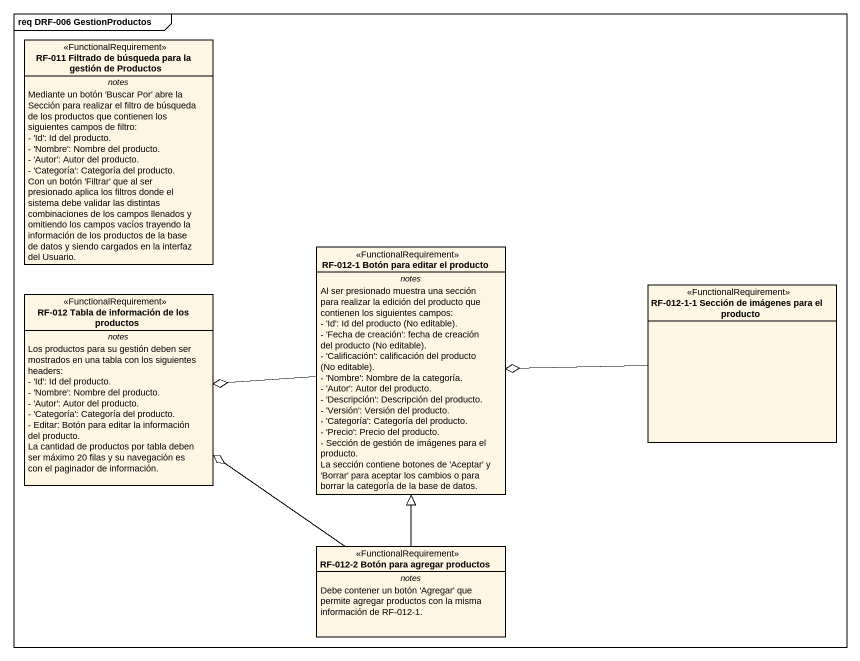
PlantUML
@startuml
mainframe req DRF-006 GestionProductos
hide circle
hide empty members
skinparam classAttributeIconSize 0
class "RF-011 Filtrado de búsqueda para la gestión de Productos" as RF_011_Filtrado_de_búsqueda <<FunctionalRequirement>> {
  -- notes --
  Mediante un botón 'Buscar Por' abre la Sección para realizar el filtro de búsqueda de los productos que contienen los siguientes campos de filtro:
  - 'Id': Id del producto.
  - 'Nombre': Nombre del producto.
  - 'Autor': Autor del producto.
  - 'Categoría': Categoría del producto.
  Con un botón 'Filtrar' que al ser presionado aplica los filtros donde el sistema debe validar las distintas combinaciones de los campos llenados y omitiendo los campos vacíos trayendo la información de los productos de la base de datos y siendo cargados en la interfaz del Usuario.
}
class "RF-012-1 Botón para editar el producto" as RF_012_1_Botón_para_editar <<FunctionalRequirement>> {
  -- notes --
  Al ser presionado muestra una sección para realizar la edición del producto que contienen los siguientes campos:
  {field} - 'Id': Id del producto (No editable).
  {field} - 'Fecha de creación': fecha de creación del producto (No editable).
  {field} - 'Calificación': calificación del producto (No editable).
  - 'Nombre': Nombre de la categoría.
  - 'Autor': Autor del producto.
  - 'Descripción': Descripción del producto.
  - 'Versión': Versión del producto.
  - 'Categoría': Categoría del producto.
  - 'Precio': Precio del producto.
  - Sección de gestión de imágenes para el producto.
  La sección contiene botones de 'Aceptar' y 'Borrar' para aceptar los cambios o para borrar la categoría de la base de datos.
}
class "RF-012 Tabla de información de los productos" as RF_012_Tabla_de_información <<FunctionalRequirement>> {
  -- notes --
  Los productos para su gestión deben ser mostrados en una tabla con los siguientes headers:
  - 'Id': Id del producto.
  - 'Nombre': Nombre del producto.
  - 'Autor': Autor del producto.
  - 'Categoría': Categoría del producto.
  - Editar: Botón para editar la información del producto.
  La cantidad de productos por tabla deben ser máximo 20 filas y su navegación es con el paginador de información.
}
class "RF-012-1-1 Sección de imágenes para el producto" as RF_012_1_1_Sección_de <<FunctionalRequirement>>
class "RF-012-2 Botón para agregar productos" as RF_012_2_Botón_para_agregar <<FunctionalRequirement>> {
  -- notes --
  Debe contener un botón 'Agregar' que permite agregar productos con la misma información de RF-012-1.
}
RF_012_1_Botón_para_editar -left-o RF_012_Tabla_de_información
RF_012_1_1_Sección_de -left-o RF_012_1_Botón_para_editar
RF_012_2_Botón_para_agregar -up-|> RF_012_1_Botón_para_editar
RF_012_2_Botón_para_agregar -up-o RF_012_Tabla_de_información
@enduml
